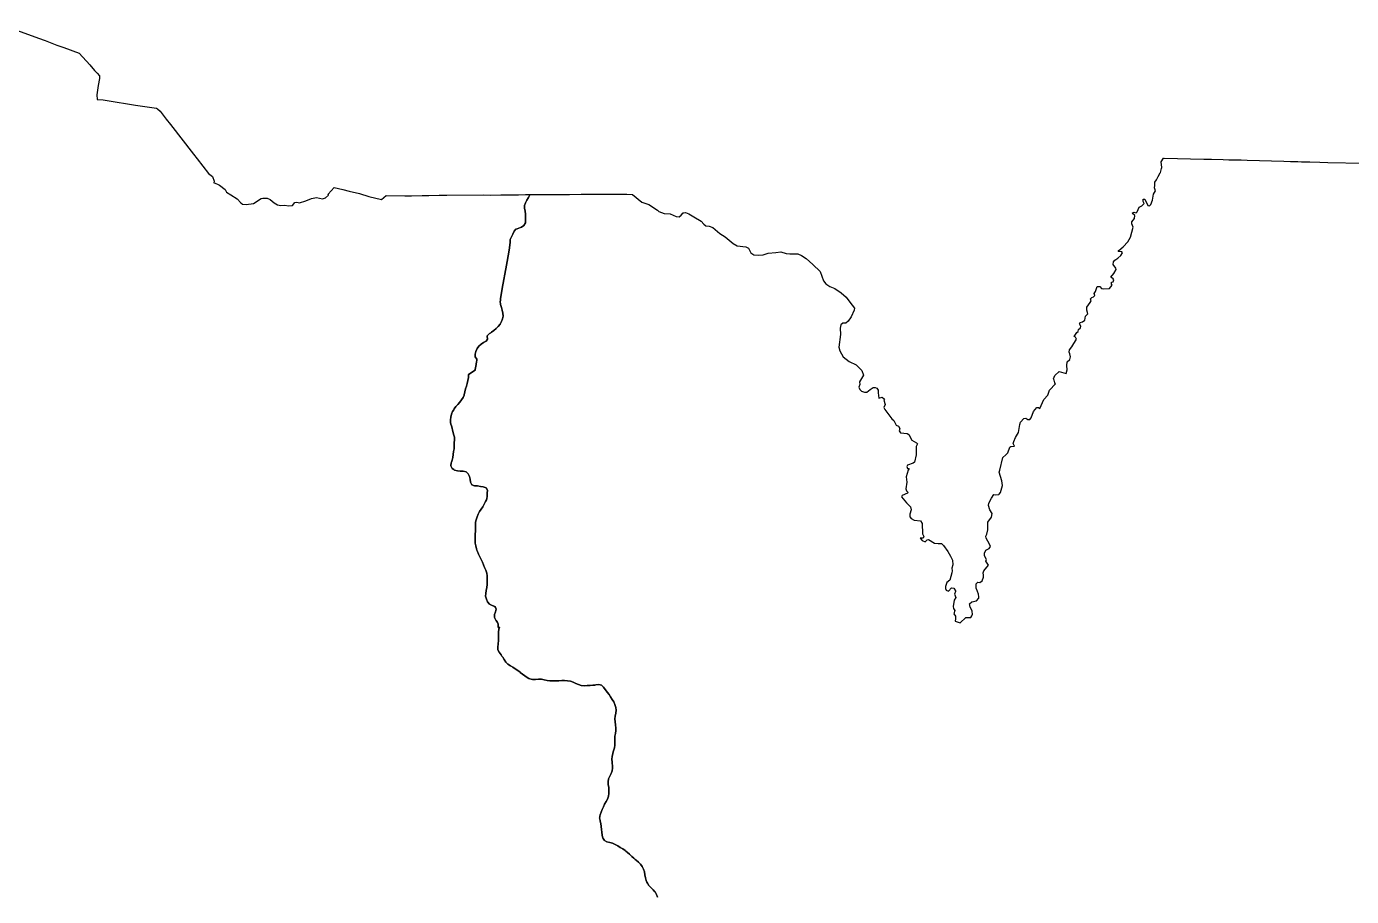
# Model space of a CAD drawing. Extents: x -312 to 667, y -1017 to 963.
# Drawn here: x -10.4 to 138.1, y 865.1 to 962.6 of the extents above; entities that cross this region are included whole.
import ezdxf

# ---------------------------------------------------------------- set-up
doc = ezdxf.new("R2010")
doc.units = 0
doc.header["$MEASUREMENT"] = 0
doc.layers.add('LINEAS_DE_MAPA', color=7, linetype='CONTINUOUS')

msp = doc.modelspace()

# ---------------------------------------------------------------- linework, layer by layer
at = {"layer": 'LINEAS_DE_MAPA', "color": 7}
for points in [[(-12.59, 962.59), (-9.02, 961.28), (-8.28, 961), (-6.98, 960.51), (-6.19, 960.24), (-4.47, 959.59), (-3.27, 958.28), (-2.74, 957.67), (-2.46, 957.36), (-2.2, 957.07), (-2.2, 956.75), (-2.33, 955.98), (-2.48, 954.92), (-2.45, 954.4), (-1.76, 954.35), (-1.34, 954.29), (1.85, 953.78), (2.65, 953.67), (4.19, 953.43), (4.3, 953.34), (4.62, 953.09), (5.3, 952.2), (5.78, 951.6), (8.34, 948.28), (8.74, 947.74), (10.04, 946.11), (10.47, 945.79), (10.65, 945.27), (10.62, 945.05), (10.78, 945.02), (11.11, 944.86), (11.24, 944.8), (11.88, 944.32), (12.06, 944.02), (12.53, 943.72), (13.23, 943.27), (13.65, 942.81), (13.85, 942.69), (14.24, 942.64), (15.05, 942.75), (15.93, 943.3), (16.13, 943.35), (16.59, 943.33), (16.95, 943.19), (17.4, 942.81), (17.76, 942.59), (18.14, 942.51), (18.55, 942.56), (19.02, 942.48), (19.43, 942.51), (19.69, 942.85), (19.92, 942.88), (20.22, 942.83), (20.94, 943.03), (21.56, 943.31), (22.13, 943.41), (22.79, 943.28), (23.15, 943.38), (23.45, 943.69), (23.44, 943.79), (24.09, 944.54), (25.09, 944.3), (25.79, 944.12), (26.95, 943.86), (27.98, 943.53), (29.42, 943.2), (29.93, 943.64), (32.02, 943.62), (32.78, 943.62), (33.97, 943.64), (34.71, 943.66), (35.86, 943.67), (36.72, 943.68), (40.82, 943.71), (41.65, 943.7), (42.76, 943.72), (43.56, 943.72), (44.13, 943.73), (44.75, 943.73), (45.52, 943.74), (46.04, 943.75), (49.67, 943.77), (50.45, 943.77), (51.79, 943.79), (52.57, 943.79), (53.89, 943.8), (54.6, 943.8), (55.33, 943.8), (56.61, 943.79), (56.89, 943.79), (57.53, 943.74), (58.57, 942.88), (59.37, 942.64), (60.32, 942.02), (60.48, 941.85), (61.07, 941.64), (61.76, 941.59), (62.41, 941.28), (62.75, 941.26), (62.97, 941.44), (63.18, 941.69), (63.26, 941.72), (63.45, 941.75), (63.85, 941.6), (64.38, 941.24), (65.22, 940.78), (65.53, 940.42), (65.75, 940.26), (66.1, 940.2), (66.52, 940.06), (67.32, 939.37), (67.92, 939.03), (68.81, 938.27), (69.24, 938.01), (70.2, 937.89), (70.51, 937.74), (70.78, 937.21), (71.12, 936.99), (71.68, 936.94), (72.15, 937), (72.72, 937.2), (73.57, 937.25), (74.14, 937.35), (74.72, 937.15), (75.16, 937.1), (76.03, 937.1), (76.45, 936.92), (76.96, 936.59), (77.74, 935.92), (78.54, 935.13), (78.93, 934.07), (79.19, 933.75), (79.63, 933.46), (80.2, 933.23), (80.91, 932.72), (81.46, 932.24), (81.86, 931.7), (82.39, 931.01), (82.35, 930.78), (82.02, 930.03), (81.7, 929.55), (81.43, 929.35), (81.07, 929.32), (80.85, 929.16), (80.8, 928.78), (80.83, 928.05), (80.63, 926.63), (80.75, 926.23), (81.11, 925.57), (81.8, 925.05), (82.57, 924.67), (83.23, 924.04), (83.4, 923.5), (82.96, 922.76), (82.97, 922.48), (82.87, 922.17), (82.98, 921.92), (83.17, 921.72), (83.52, 921.61), (83.79, 921.62), (84.14, 921.91), (84.5, 922.11), (84.71, 922.14), (84.89, 922.05), (85.03, 921.83), (85.04, 921.72), (85.06, 921.54), (85.13, 920.94), (85.49, 921.04), (85.75, 920.82), (85.69, 920.71), (85.81, 920.24), (85.68, 919.9), (85.8, 919.65), (86.57, 918.61), (86.81, 918.42), (87.05, 917.89), (87.31, 917.8), (87.48, 917.52), (87.39, 917.27), (87.55, 917.04), (88.28, 916.98), (88.47, 916.85), (88.82, 916.21), (89.34, 915.92), (89.44, 915.82), (89.3, 915.52), (89.29, 915.18), (89.29, 914.58), (89.1, 913.76), (88.97, 913.64), (88.33, 913.41), (88.26, 913.27), (88.33, 913.06), (88.52, 913.06), (88.39, 912.85), (88.18, 912.1), (88.26, 911.52), (88.15, 910.78), (88.22, 910.54), (88.42, 910.36), (88.34, 910.27), (87.74, 910.03), (87.64, 909.87), (87.84, 909.66), (88.23, 909.21), (88.65, 908.77), (88.72, 908.41), (88.6, 907.93), (88.59, 907.63), (88.73, 907.46), (89.09, 907.27), (89.79, 907.19), (89.96, 906.87), (90.02, 905.73), (90.16, 905.43), (90.07, 905.25), (89.76, 905.23), (89.97, 904.99), (90.29, 904.83), (90.54, 905.07), (90.69, 905.1), (91.35, 904.67), (91.75, 904.63), (92.15, 904.63), (92.36, 904.43), (92.85, 903.75), (93.16, 903.24), (93.36, 902.78), (93.4, 902.24), (93.3, 901.87), (93.34, 901.57), (93.3, 901.35), (93.08, 900.54), (92.75, 900.26), (92.6, 899.83), (92.57, 899.59), (92.67, 899.43), (92.92, 899.3), (93.25, 899.66), (93.52, 899.64), (93.71, 899.33), (93.72, 899.27), (93.59, 898.96), (93.76, 898.6), (93.54, 898.28), (93.43, 897.58), (93.49, 897.37), (93.63, 897.12), (93.51, 896.78), (93.72, 896.51), (93.71, 896.19), (93.68, 895.94), (94.21, 895.76), (94.86, 896.37), (95.39, 896.36), (95.43, 896.36), (95.52, 896.55), (95.61, 896.72), (95.59, 897.04), (95.57, 897.1), (95.44, 897.36), (95.35, 897.54), (95.32, 897.61), (95.3, 897.73), (95.28, 897.89), (95.55, 898.12), (96.07, 898.22), (96.32, 898.52), (96.31, 898.66), (96.29, 898.95), (96.05, 899.56), (96.03, 899.61), (96.01, 900.12), (96.19, 900.33), (96.42, 900.27), (96.68, 900.47), (96.85, 900.87), (96.83, 901.11), (96.81, 901.34), (96.89, 901.59), (97.41, 902.21), (97.11, 902.65), (97.16, 902.86), (96.97, 903.25), (96.94, 903.57), (97.1, 903.9), (97.49, 904.07), (97.61, 904.29), (97.51, 904.58), (97.15, 905.23), (97.12, 905.46), (97.18, 905.6), (97.2, 905.69), (97.31, 906.19), (97.33, 907.04), (97.72, 907.61), (97.83, 907.99), (97.55, 908.42), (97.41, 908.91), (97.45, 909.16), (97.72, 909.74), (98, 910.13), (98.22, 910.11), (98.55, 910.14), (98.61, 910.18), (98.73, 910.35), (98.96, 911.13), (98.88, 911.68), (98.61, 912.65), (98.66, 912.88), (99.01, 914.27), (99.33, 914.59), (99.39, 914.63), (99.58, 914.79), (99.8, 915.43), (99.9, 915.51), (100.3, 915.57), (100.17, 915.84), (100.24, 916.07), (100.42, 916.52), (100.75, 917.09), (100.9, 917.97), (100.99, 918.26), (101.36, 918.65), (101.6, 918.68), (101.8, 918.56), (102.05, 918.56), (102.19, 918.73), (102.43, 919.45), (102.83, 919.87), (103.01, 919.89), (103.16, 919.77), (103.6, 920.8), (104.03, 921.26), (104.24, 921.83), (104.91, 922.52), (104.85, 922.66), (104.74, 922.94), (104.67, 923.11), (104.84, 923.46), (105.31, 923.92), (106.11, 923.69), (106.2, 924.12), (106.18, 924.58), (106.21, 925.01), (106.5, 925.26), (106.6, 925.56), (106.5, 925.9), (106.44, 926.1), (106.46, 926.36), (106.74, 926.68), (107.26, 927.53), (107.13, 927.78), (107, 927.86), (107.3, 928.29), (107.43, 928.4), (107.5, 928.61), (107.7, 928.8), (107.75, 928.99), (107.58, 929.25), (107.67, 929.42), (107.93, 929.49), (108.18, 929.69), (108.25, 930.11), (108.52, 930.4), (108.42, 930.79), (108.42, 931.14), (108.79, 931.65), (108.92, 931.84), (108.82, 932.06), (108.99, 932.23), (109.18, 932.3), (109.32, 932.45), (109.23, 932.66), (109.4, 932.9), (109.59, 933.46), (109.86, 933.46), (110.05, 933.24), (110.33, 933.2), (110.95, 933.24), (111.25, 933.58), (111.19, 933.72), (111.18, 933.92), (111.35, 933.97), (111.46, 934.18), (111.37, 934.32), (111.09, 934.51), (111.44, 934.9), (111.69, 935.34), (111.66, 935.5), (111.36, 935.91), (111.41, 936.2), (111.54, 936.41), (111.88, 936.62), (112.22, 936.93), (112.43, 937.23), (112.35, 937.33), (111.93, 937.37), (112.02, 937.48), (112.5, 937.88), (113.02, 938.46), (113.3, 938.99), (113.59, 940.1), (113.47, 940.46), (113.47, 940.7), (113.75, 941.05), (113.79, 941.4), (113.48, 941.65), (113.69, 941.79), (113.93, 941.72), (114.07, 941.81), (114.27, 942.32), (114.58, 942.5), (114.84, 942.75), (114.74, 942.99), (114.74, 943.23), (114.91, 943.24), (115.26, 942.54), (115.42, 942.49), (115.58, 942.64), (115.78, 943.12), (115.88, 943.79), (116.11, 944.16), (116.07, 944.27), (116, 944.49), (116.02, 944.76), (116.05, 945.13), (116.22, 945.41), (116.42, 945.77), (116.65, 946.17), (116.68, 946.23), (116.77, 946.67), (116.8, 946.79), (116.73, 947.43), (116.99, 947.83), (117.08, 947.83), (121.54, 947.72), (122.38, 947.7), (123.7, 947.67), (124.33, 947.65), (125.7, 947.64), (126.39, 947.61), (130.48, 947.49), (131.25, 947.46), (132.04, 947.47), (132.45, 947.43), (133.38, 947.41), (134.51, 947.39), (135.41, 947.36), (139.4, 947.27)], [(-12.59, 962.59), (-9.02, 961.28), (-8.28, 961), (-6.98, 960.51), (-6.19, 960.24), (-4.47, 959.59), (-3.27, 958.28), (-2.74, 957.67), (-2.46, 957.36), (-2.2, 957.07), (-2.2, 956.75), (-2.33, 955.98), (-2.48, 954.92), (-2.45, 954.4), (-1.76, 954.35), (-1.34, 954.29), (1.85, 953.78), (2.65, 953.67), (4.19, 953.43), (4.3, 953.34), (4.62, 953.09), (5.3, 952.2), (5.78, 951.6), (8.34, 948.28), (8.74, 947.74), (10.04, 946.11), (10.47, 945.79), (10.65, 945.27), (10.62, 945.05), (10.78, 945.02), (11.11, 944.86), (11.24, 944.8), (11.88, 944.32), (12.06, 944.02), (12.53, 943.72), (13.23, 943.27), (13.65, 942.81), (13.85, 942.69), (14.24, 942.64), (15.05, 942.75), (15.93, 943.3), (16.13, 943.35), (16.59, 943.33), (16.95, 943.19), (17.4, 942.81), (17.76, 942.59), (18.14, 942.51), (18.55, 942.56), (19.02, 942.48), (19.43, 942.51), (19.69, 942.85), (19.92, 942.88), (20.22, 942.83), (20.94, 943.03), (21.56, 943.31), (22.13, 943.41), (22.79, 943.28), (23.15, 943.38), (23.45, 943.69), (23.44, 943.79), (24.09, 944.54), (25.09, 944.3), (25.79, 944.12), (26.95, 943.86), (27.98, 943.53), (29.42, 943.2), (29.93, 943.64), (32.02, 943.62), (32.78, 943.62), (33.97, 943.64), (34.71, 943.66), (35.86, 943.67), (36.72, 943.68), (40.82, 943.71), (41.65, 943.7), (42.76, 943.72), (43.56, 943.72), (44.13, 943.73), (44.75, 943.73), (45.52, 943.74), (46.04, 943.75), (46.02, 943.69), (45.98, 943.63), (45.86, 943.41), (45.69, 943.13), (45.52, 942.84), (45.41, 942.54), (45.43, 942.21), (45.51, 941.89), (45.54, 941.56), (45.54, 941.23), (45.53, 940.9), (45.52, 940.58), (45.36, 940.29), (45.09, 940.1), (44.98, 940.05), (44.79, 939.97), (44.6, 939.91), (44.47, 939.86), (44.26, 939.63), (44.1, 939.33), (43.96, 939.03), (43.82, 938.73), (43.8, 938.41), (43.77, 938.08), (43.72, 937.52), (43.48, 936.23), (43.41, 935.83), (42.93, 933.21), (42.72, 932.07), (42.72, 931.92), (42.71, 931.74), (42.74, 931.51), (42.75, 931.42), (42.86, 931.11), (42.93, 930.79), (42.99, 930.46), (43.04, 930.14), (42.96, 929.82), (42.84, 929.52), (42.68, 929.23), (42.48, 928.97), (42.34, 928.82), (42.25, 928.73), (42, 928.52), (41.73, 928.33), (41.64, 928.26), (41.52, 928.17), (41.46, 928.13), (41.25, 927.9), (41.25, 927.87), (41.29, 927.56), (41.12, 927.33), (40.83, 927.16), (40.56, 926.97), (40.32, 926.75), (40.14, 926.48), (39.99, 926.18), (39.9, 925.87), (39.9, 925.87), (39.91, 925.55), (40.09, 925.3), (40.08, 925.19), (40.06, 924.97), (40.01, 924.78), (40, 924.7), (39.9, 924.15), (39.88, 924.07), (39.15, 923.57), (39.14, 923.24), (39.09, 922.91), (39.02, 922.59), (38.93, 922.28), (38.83, 921.96), (38.74, 921.65), (38.66, 921.32), (38.65, 921.27), (38.55, 921.02), (38.38, 920.74), (38.18, 920.48), (37.96, 920.23), (37.74, 919.98), (37.54, 919.72), (37.49, 919.63), (37.37, 919.44), (37.26, 919.14), (37.18, 918.81), (37.14, 918.49), (37.15, 918.16), (37.21, 917.9), (37.24, 917.87), (37.32, 917.53), (37.36, 917.37), (37.4, 917.21), (37.43, 917.09), (37.47, 916.89), (37.59, 916.58), (37.59, 916.26), (37.56, 915.93), (37.56, 915.6), (37.54, 915.38), (37.53, 915.27), (37.47, 914.95), (37.43, 914.62), (37.38, 914.3), (37.31, 913.98), (37.24, 913.77), (37.21, 913.67), (37.17, 913.34), (37.32, 913.06), (37.32, 913.05), (37.52, 912.92), (37.59, 912.87), (37.91, 912.77), (38.23, 912.74), (38.56, 912.75), (38.88, 912.68), (39.11, 912.45), (39.11, 912.44), (39.28, 912.16), (39.33, 911.84), (39.38, 911.51), (39.53, 911.22), (39.83, 911.1), (40.16, 911.09), (40.49, 911.03), (40.81, 910.99), (41.12, 910.89), (41.27, 910.62), (41.23, 910.29), (41.24, 909.96), (41.22, 909.64), (41.16, 909.52), (41.07, 909.35), (40.91, 909.06), (40.75, 908.77), (40.56, 908.5), (40.37, 908.23), (40.24, 907.93), (40.12, 907.62), (40.02, 907.31), (39.98, 907.17), (39.94, 906.99), (39.94, 906.67), (39.94, 906.34), (39.92, 906.01), (39.89, 905.68), (39.88, 905.44), (39.88, 905.35), (39.88, 905.03), (39.9, 904.7), (39.96, 904.38), (40.04, 904.06), (40.1, 903.89), (40.15, 903.75), (40.28, 903.45), (40.43, 903.15), (40.57, 902.86), (40.71, 902.56), (40.84, 902.26), (40.96, 901.95), (41.08, 901.65), (41.19, 901.33), (41.19, 901.32), (41.24, 901.01), (41.26, 900.69), (41.26, 900.36), (41.25, 900.03), (41.21, 899.74), (41.21, 899.7), (41.14, 899.38), (41.08, 899.06), (41.07, 898.73), (41.16, 898.42), (41.29, 898.11), (41.49, 897.86), (41.79, 897.71), (42.09, 897.58), (42.16, 897.47), (42.26, 897.3), (42.16, 897), (42.08, 896.7), (42.08, 896.37), (42.2, 896.07), (42.26, 896), (42.4, 895.8), (42.46, 895.59), (42.48, 895.22), (42.64, 895.27), (42.56, 895.03), (42.52, 894.7), (42.52, 894.37), (42.51, 894.04), (42.5, 893.71), (42.49, 893.47), (42.49, 893.38), (42.45, 893.05), (42.45, 892.72), (42.6, 892.45), (42.8, 892.18), (42.9, 892.03), (42.98, 891.91), (43.16, 891.63), (43.35, 891.36), (43.57, 891.12), (43.84, 890.94), (44.12, 890.77), (44.39, 890.59), (44.66, 890.4), (44.93, 890.21), (44.95, 890.2), (45.19, 890.01), (45.46, 889.82), (45.73, 889.63), (45.91, 889.53), (46.02, 889.47), (46.33, 889.4), (46.66, 889.42), (46.99, 889.44), (47.08, 889.45), (47.32, 889.45), (47.63, 889.37), (47.95, 889.28), (48.28, 889.25), (48.61, 889.24), (48.94, 889.24), (49.06, 889.25), (49.26, 889.27), (49.59, 889.31), (49.91, 889.3), (50.23, 889.26), (50.24, 889.26), (50.57, 889.21), (50.88, 889.12), (51.17, 888.96), (51.47, 888.84), (51.79, 888.74), (52.11, 888.7), (52.44, 888.72), (52.77, 888.74), (53.09, 888.77), (53.32, 888.78), (53.42, 888.79), (53.76, 888.83), (54.06, 888.75), (54.28, 888.53), (54.35, 888.44), (54.48, 888.26), (54.49, 888.25), (54.69, 887.99), (54.89, 887.73), (55.07, 887.46), (55.25, 887.18), (55.42, 886.9), (55.55, 886.6), (55.65, 886.28), (55.68, 885.96), (55.64, 885.64), (55.64, 885.63), (55.59, 885.31), (55.53, 884.99), (55.57, 884.66), (55.62, 884.34), (55.63, 884.25), (55.66, 884.01), (55.66, 883.68), (55.61, 883.36), (55.56, 883.04), (55.55, 882.71), (55.56, 882.38), (55.55, 882.05), (55.5, 881.73), (55.41, 881.42), (55.37, 881.31), (55.31, 881.1), (55.23, 880.79), (55.19, 880.46), (55.23, 880.14), (55.26, 879.94), (55.28, 879.81), (55.3, 879.48), (55.26, 879.16), (55.14, 878.86), (54.98, 878.57), (54.85, 878.27), (54.79, 877.95), (54.81, 877.62), (54.87, 877.29), (54.88, 877.08), (54.88, 876.97), (54.86, 876.64), (54.84, 876.31), (54.72, 876.01), (54.57, 875.74), (54.4, 875.43), (54.26, 875.14), (54.13, 874.84), (54.02, 874.53), (53.9, 874.22), (53.87, 874.07), (53.85, 873.96), (53.83, 873.91), (53.89, 873.59), (53.91, 873.52), (53.97, 873.26), (54.01, 872.94), (54.05, 872.61), (54.09, 872.29), (54.14, 871.96), (54.21, 871.64), (54.25, 871.57), (54.37, 871.35), (54.65, 871.21), (54.98, 871.15), (55.29, 871.06), (55.59, 870.92), (55.87, 870.75), (56.15, 870.58), (56.43, 870.41), (56.71, 870.23), (56.79, 870.17), (56.96, 870.03), (57.2, 869.81), (57.44, 869.58), (57.69, 869.37), (57.83, 869.24), (57.93, 869.15), (58.18, 868.93), (58.4, 868.69), (58.61, 868.44), (58.77, 868.15), (58.86, 867.84), (58.92, 867.51), (58.99, 867.19), (59.07, 866.88), (59.14, 866.68), (59.19, 866.57), (59.37, 866.3), (59.6, 866.07), (59.83, 865.83), (60.03, 865.62), (60.06, 865.59), (60.21, 865.31), (60.34, 865.01)], [(60.34, 865.01), (60.21, 865.31), (60.06, 865.59), (60.03, 865.62), (59.83, 865.83), (59.6, 866.07), (59.37, 866.3), (59.19, 866.57), (59.14, 866.68), (59.07, 866.88), (58.99, 867.19), (58.92, 867.51), (58.86, 867.84), (58.77, 868.15), (58.61, 868.44), (58.4, 868.69), (58.18, 868.93), (57.93, 869.15), (57.83, 869.24), (57.69, 869.37), (57.44, 869.58), (57.2, 869.81), (56.96, 870.03), (56.79, 870.17), (56.71, 870.23), (56.43, 870.41), (56.15, 870.58), (55.87, 870.75), (55.59, 870.92), (55.29, 871.06), (54.98, 871.15), (54.65, 871.21), (54.37, 871.35), (54.25, 871.57), (54.21, 871.64), (54.14, 871.96), (54.09, 872.29), (54.05, 872.61), (54.01, 872.94), (53.97, 873.26), (53.91, 873.52), (53.89, 873.59), (53.83, 873.91), (53.85, 873.96), (53.87, 874.07), (53.9, 874.22), (54.02, 874.53), (54.13, 874.84), (54.26, 875.14), (54.4, 875.43), (54.57, 875.74), (54.72, 876.01), (54.84, 876.31), (54.86, 876.64), (54.88, 876.97), (54.88, 877.08), (54.87, 877.29), (54.81, 877.62), (54.79, 877.95), (54.85, 878.27), (54.98, 878.57), (55.14, 878.86), (55.26, 879.16), (55.3, 879.48), (55.28, 879.81), (55.26, 879.94), (55.23, 880.14), (55.19, 880.46), (55.23, 880.79), (55.31, 881.1), (55.37, 881.31), (55.41, 881.42), (55.5, 881.73), (55.55, 882.05), (55.56, 882.38), (55.55, 882.71), (55.56, 883.04), (55.61, 883.36), (55.66, 883.68), (55.66, 884.01), (55.63, 884.25), (55.62, 884.34), (55.57, 884.66), (55.53, 884.99), (55.59, 885.31), (55.64, 885.63), (55.64, 885.64), (55.68, 885.96), (55.65, 886.28), (55.55, 886.6), (55.42, 886.9), (55.25, 887.18), (55.07, 887.46), (54.89, 887.73), (54.69, 887.99), (54.49, 888.25), (54.48, 888.26), (54.35, 888.44), (54.28, 888.53), (54.06, 888.75), (53.76, 888.83), (53.42, 888.79), (53.32, 888.78), (53.09, 888.77), (52.77, 888.74), (52.44, 888.72), (52.11, 888.7), (51.79, 888.74), (51.47, 888.84), (51.17, 888.96), (50.88, 889.12), (50.57, 889.21), (50.24, 889.26), (50.23, 889.26), (49.91, 889.3), (49.59, 889.31), (49.26, 889.27), (49.06, 889.25), (48.94, 889.24), (48.61, 889.24), (48.28, 889.25), (47.95, 889.28), (47.63, 889.37), (47.32, 889.45), (47.08, 889.45), (46.99, 889.44), (46.66, 889.42), (46.33, 889.4), (46.02, 889.47), (45.91, 889.53), (45.73, 889.63), (45.46, 889.82), (45.19, 890.01), (44.95, 890.2), (44.93, 890.21), (44.66, 890.4), (44.39, 890.59), (44.12, 890.77), (43.84, 890.94), (43.57, 891.12), (43.35, 891.36), (43.16, 891.63), (42.98, 891.91), (42.9, 892.03), (42.8, 892.18), (42.6, 892.45), (42.45, 892.72), (42.45, 893.05), (42.49, 893.38), (42.49, 893.47), (42.5, 893.71), (42.51, 894.04), (42.52, 894.37), (42.52, 894.7), (42.56, 895.03), (42.64, 895.27), (42.48, 895.22), (42.46, 895.59), (42.4, 895.8), (42.26, 896), (42.2, 896.07), (42.08, 896.37), (42.08, 896.7), (42.16, 897), (42.26, 897.3), (42.16, 897.47), (42.09, 897.58), (41.79, 897.71), (41.49, 897.86), (41.29, 898.11), (41.16, 898.42), (41.07, 898.73), (41.08, 899.06), (41.14, 899.38), (41.21, 899.7), (41.21, 899.74), (41.25, 900.03), (41.26, 900.36), (41.26, 900.69), (41.24, 901.01), (41.19, 901.32), (41.19, 901.33), (41.08, 901.65), (40.96, 901.95), (40.84, 902.26), (40.71, 902.56), (40.57, 902.86), (40.43, 903.15), (40.28, 903.45), (40.15, 903.75), (40.1, 903.89), (40.04, 904.06), (39.96, 904.38), (39.9, 904.7), (39.88, 905.03), (39.88, 905.35), (39.88, 905.44), (39.89, 905.68), (39.92, 906.01), (39.94, 906.34), (39.94, 906.67), (39.94, 906.99), (39.98, 907.17), (40.02, 907.31), (40.12, 907.62), (40.24, 907.93), (40.37, 908.23), (40.56, 908.5), (40.75, 908.77), (40.91, 909.06), (41.07, 909.35), (41.16, 909.52), (41.22, 909.64), (41.24, 909.96), (41.23, 910.29), (41.27, 910.62), (41.12, 910.89), (40.81, 910.99), (40.49, 911.03), (40.16, 911.09), (39.83, 911.1), (39.53, 911.22), (39.38, 911.51), (39.33, 911.84), (39.28, 912.16), (39.11, 912.44), (39.11, 912.45), (38.88, 912.68), (38.56, 912.75), (38.23, 912.74), (37.91, 912.77), (37.59, 912.87), (37.52, 912.92), (37.32, 913.05), (37.32, 913.06), (37.17, 913.34), (37.21, 913.67), (37.24, 913.77), (37.31, 913.98), (37.38, 914.3), (37.43, 914.62), (37.47, 914.95), (37.53, 915.27), (37.54, 915.38), (37.56, 915.6), (37.56, 915.93), (37.59, 916.26), (37.59, 916.58), (37.47, 916.89), (37.43, 917.09), (37.4, 917.21), (37.36, 917.37), (37.32, 917.53), (37.24, 917.87), (37.21, 917.9), (37.15, 918.16), (37.14, 918.49), (37.18, 918.81), (37.26, 919.14), (37.37, 919.44), (37.49, 919.63), (37.54, 919.72), (37.74, 919.98), (37.96, 920.23), (38.18, 920.48), (38.38, 920.74), (38.55, 921.02), (38.65, 921.27), (38.66, 921.32), (38.74, 921.65), (38.83, 921.96), (38.93, 922.28), (39.02, 922.59), (39.09, 922.91), (39.14, 923.24), (39.15, 923.57), (39.88, 924.07), (39.9, 924.15), (40, 924.7), (40.01, 924.78), (40.06, 924.97), (40.08, 925.19), (40.09, 925.3), (39.91, 925.55), (39.9, 925.87), (39.9, 925.87), (39.99, 926.18), (40.14, 926.48), (40.32, 926.75), (40.56, 926.97), (40.83, 927.16), (41.12, 927.33), (41.29, 927.56), (41.25, 927.87), (41.25, 927.9), (41.46, 928.13), (41.52, 928.17), (41.64, 928.26), (41.73, 928.33), (42, 928.52), (42.25, 928.73), (42.34, 928.82), (42.48, 928.97), (42.68, 929.23), (42.84, 929.52), (42.96, 929.82), (43.04, 930.14), (42.99, 930.46), (42.93, 930.79), (42.86, 931.11), (42.75, 931.42), (42.74, 931.51), (42.71, 931.74), (42.72, 931.92), (42.72, 932.07), (42.93, 933.21), (43.41, 935.83), (43.48, 936.23), (43.72, 937.52), (43.77, 938.08), (43.8, 938.41), (43.82, 938.73), (43.96, 939.03), (44.1, 939.33), (44.26, 939.63), (44.47, 939.86), (44.6, 939.91), (44.79, 939.97), (44.98, 940.05), (45.09, 940.1), (45.36, 940.29), (45.52, 940.58), (45.53, 940.9), (45.54, 941.23), (45.54, 941.56), (45.51, 941.89), (45.43, 942.21), (45.41, 942.54), (45.52, 942.84), (45.69, 943.13), (45.86, 943.41), (45.98, 943.63), (46.02, 943.69), (46.04, 943.75), (49.67, 943.77), (50.45, 943.77), (51.79, 943.79), (52.57, 943.79), (53.89, 943.8), (54.6, 943.8), (55.33, 943.8), (56.61, 943.79), (56.89, 943.79), (57.53, 943.74), (58.57, 942.88), (59.37, 942.64), (60.32, 942.02), (60.48, 941.85), (61.07, 941.64), (61.76, 941.59), (62.41, 941.28), (62.75, 941.26), (62.97, 941.44), (63.18, 941.69), (63.26, 941.72), (63.45, 941.75), (63.85, 941.6), (64.38, 941.24), (65.22, 940.78), (65.53, 940.42), (65.75, 940.26), (66.1, 940.2), (66.52, 940.06), (67.32, 939.37), (67.92, 939.03), (68.81, 938.27), (69.24, 938.01), (70.2, 937.89), (70.51, 937.74), (70.78, 937.21), (71.12, 936.99), (71.68, 936.94), (72.15, 937), (72.72, 937.2), (73.57, 937.25), (74.14, 937.35), (74.72, 937.15), (75.16, 937.1), (76.03, 937.1), (76.45, 936.92), (76.96, 936.59), (77.74, 935.92), (78.54, 935.13), (78.93, 934.07), (79.19, 933.75), (79.63, 933.46), (80.2, 933.23), (80.91, 932.72), (81.46, 932.24), (81.86, 931.7), (82.39, 931.01), (82.35, 930.78), (82.02, 930.03), (81.7, 929.55), (81.43, 929.35), (81.07, 929.32), (80.85, 929.16), (80.8, 928.78), (80.83, 928.05), (80.63, 926.63), (80.75, 926.23), (81.11, 925.57), (81.8, 925.05), (82.57, 924.67), (83.23, 924.04), (83.4, 923.5), (82.96, 922.76), (82.97, 922.48), (82.87, 922.17), (82.98, 921.92), (83.17, 921.72), (83.52, 921.61), (83.79, 921.62), (84.14, 921.91), (84.5, 922.11), (84.71, 922.14), (84.89, 922.05), (85.03, 921.83), (85.04, 921.72), (85.06, 921.54), (85.13, 920.94), (85.49, 921.04), (85.75, 920.82), (85.69, 920.71), (85.81, 920.24), (85.68, 919.9), (85.8, 919.65), (86.57, 918.61), (86.81, 918.42), (87.05, 917.89), (87.31, 917.8), (87.48, 917.52), (87.39, 917.27), (87.55, 917.04), (88.28, 916.98), (88.47, 916.85), (88.82, 916.21), (89.34, 915.92), (89.44, 915.82), (89.3, 915.52), (89.29, 915.18), (89.29, 914.58), (89.1, 913.76), (88.97, 913.64), (88.33, 913.41), (88.26, 913.27), (88.33, 913.06), (88.52, 913.06), (88.39, 912.85), (88.18, 912.1), (88.26, 911.52), (88.15, 910.78), (88.22, 910.54), (88.42, 910.36), (88.34, 910.27), (87.74, 910.03), (87.64, 909.87), (87.84, 909.66), (88.23, 909.21), (88.65, 908.77), (88.72, 908.41), (88.6, 907.93), (88.59, 907.63), (88.73, 907.46), (89.09, 907.27), (89.79, 907.19), (89.96, 906.87), (90.02, 905.73), (90.16, 905.43), (90.07, 905.25), (89.76, 905.23), (89.97, 904.99), (90.29, 904.83), (90.54, 905.07), (90.69, 905.1), (91.35, 904.67), (91.75, 904.63), (92.15, 904.63), (92.36, 904.43), (92.85, 903.75), (93.16, 903.24), (93.36, 902.78), (93.4, 902.24), (93.3, 901.87), (93.34, 901.57), (93.3, 901.35), (93.08, 900.54), (92.75, 900.26), (92.6, 899.83), (92.57, 899.59), (92.67, 899.43), (92.92, 899.3), (93.25, 899.66), (93.52, 899.64), (93.71, 899.33), (93.72, 899.27), (93.59, 898.96), (93.76, 898.6), (93.54, 898.28), (93.43, 897.58), (93.49, 897.37), (93.63, 897.12), (93.51, 896.78), (93.72, 896.51), (93.71, 896.19), (93.68, 895.94), (94.21, 895.76), (94.86, 896.37), (95.39, 896.36), (95.43, 896.36), (95.52, 896.55), (95.61, 896.72), (95.59, 897.04), (95.57, 897.1), (95.44, 897.36), (95.35, 897.54), (95.32, 897.61), (95.3, 897.73), (95.28, 897.89), (95.55, 898.12), (96.07, 898.22), (96.32, 898.52), (96.31, 898.66), (96.29, 898.95), (96.05, 899.56), (96.03, 899.61), (96.01, 900.12), (96.19, 900.33), (96.42, 900.27), (96.68, 900.47), (96.85, 900.87), (96.83, 901.11), (96.81, 901.34), (96.89, 901.59), (97.41, 902.21), (97.11, 902.65), (97.16, 902.86), (96.97, 903.25), (96.94, 903.57), (97.1, 903.9), (97.49, 904.07), (97.61, 904.29), (97.51, 904.58), (97.15, 905.23), (97.12, 905.46), (97.18, 905.6), (97.2, 905.69), (97.31, 906.19), (97.33, 907.04), (97.72, 907.61), (97.83, 907.99), (97.55, 908.42), (97.41, 908.91), (97.45, 909.16), (97.72, 909.74), (98, 910.13), (98.22, 910.11), (98.55, 910.14), (98.61, 910.18), (98.73, 910.35), (98.96, 911.13), (98.88, 911.68), (98.61, 912.65), (98.66, 912.88), (99.01, 914.27), (99.33, 914.59), (99.39, 914.63), (99.58, 914.79), (99.8, 915.43), (99.9, 915.51), (100.3, 915.57), (100.17, 915.84), (100.24, 916.07), (100.42, 916.52), (100.75, 917.09), (100.9, 917.97), (100.99, 918.26), (101.36, 918.65), (101.6, 918.68), (101.8, 918.56), (102.05, 918.56), (102.19, 918.73), (102.43, 919.45), (102.83, 919.87), (103.01, 919.89), (103.16, 919.77), (103.6, 920.8), (104.03, 921.26), (104.24, 921.83), (104.91, 922.52), (104.85, 922.66), (104.74, 922.94), (104.67, 923.11), (104.84, 923.46), (105.31, 923.92), (106.11, 923.69), (106.2, 924.12), (106.18, 924.58), (106.21, 925.01), (106.5, 925.26), (106.6, 925.56), (106.5, 925.9), (106.44, 926.1), (106.46, 926.36), (106.74, 926.68), (107.26, 927.53), (107.13, 927.78), (107, 927.86), (107.3, 928.29), (107.43, 928.4), (107.5, 928.61), (107.7, 928.8), (107.75, 928.99), (107.58, 929.25), (107.67, 929.42), (107.93, 929.49), (108.18, 929.69), (108.25, 930.11), (108.52, 930.4), (108.42, 930.79), (108.42, 931.14), (108.79, 931.65), (108.92, 931.84), (108.82, 932.06), (108.99, 932.23), (109.18, 932.3), (109.32, 932.45), (109.23, 932.66), (109.4, 932.9), (109.59, 933.46), (109.86, 933.46), (110.05, 933.24), (110.33, 933.2), (110.95, 933.24), (111.25, 933.58), (111.19, 933.72), (111.18, 933.92), (111.35, 933.97), (111.46, 934.18), (111.37, 934.32), (111.09, 934.51), (111.44, 934.9), (111.69, 935.34), (111.66, 935.5), (111.36, 935.91), (111.41, 936.2), (111.54, 936.41), (111.88, 936.62), (112.22, 936.93), (112.43, 937.23), (112.35, 937.33), (111.93, 937.37), (112.02, 937.48), (112.5, 937.88), (113.02, 938.46), (113.3, 938.99), (113.59, 940.1), (113.47, 940.46), (113.47, 940.7), (113.75, 941.05), (113.79, 941.4), (113.48, 941.65), (113.69, 941.79), (113.93, 941.72), (114.07, 941.81), (114.27, 942.32), (114.58, 942.5), (114.84, 942.75), (114.74, 942.99), (114.74, 943.23), (114.91, 943.24), (115.26, 942.54), (115.42, 942.49), (115.58, 942.64), (115.78, 943.12), (115.88, 943.79), (116.11, 944.16), (116.07, 944.27), (116, 944.49), (116.02, 944.76), (116.05, 945.13), (116.22, 945.41), (116.42, 945.77), (116.65, 946.17), (116.68, 946.23), (116.77, 946.67), (116.8, 946.79), (116.73, 947.43), (116.99, 947.83), (117.08, 947.83), (121.54, 947.72), (122.38, 947.7), (123.7, 947.67), (124.33, 947.65), (125.7, 947.64), (126.39, 947.61), (130.48, 947.49), (131.25, 947.46), (132.04, 947.47), (132.45, 947.43), (133.38, 947.41), (134.51, 947.39), (135.41, 947.36), (139.4, 947.27)]]:
    msp.add_lwpolyline(points, dxfattribs=at)

doc.saveas('drawing.dxf')
